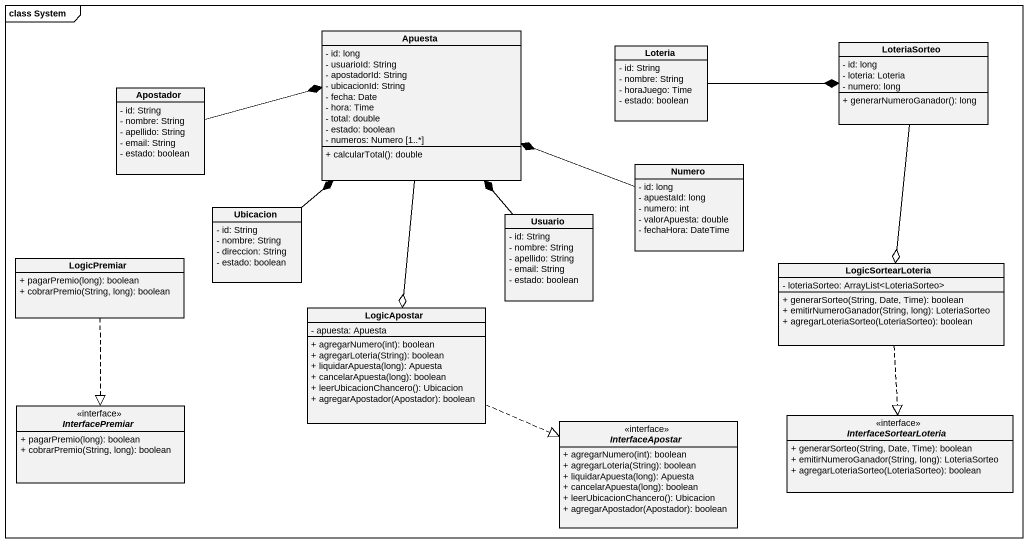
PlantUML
@startuml
mainframe class System
hide circle
hide empty members
skinparam classAttributeIconSize 0
class Apuesta {
  - id: long
  - usuarioId: String
  - apostadorId: String
  - ubicacionId: String
  - fecha: Date
  - hora: Time
  - total: double
  - estado: boolean
  - numeros: Numero [1..*]
  + calcularTotal(): double
}
class Loteria {
  - id: String
  - nombre: String
  - horaJuego: Time
  - estado: boolean
}
class LoteriaSorteo {
  - id: long
  - loteria: Loteria
  - numero: long
  + generarNumeroGanador(): long
}
class Apostador {
  - id: String
  - nombre: String
  - apellido: String
  - email: String
  - estado: boolean
}
class Numero {
  - id: long
  - apuestaId: long
  - numero: int
  - valorApuesta: double
  - fechaHora: DateTime
}
class Ubicacion {
  - id: String
  - nombre: String
  - direccion: String
  - estado: boolean
}
class Usuario {
  - id: String
  - nombre: String
  - apellido: String
  - email: String
  - estado: boolean
}
class LogicPremiar {
  + pagarPremio(long): boolean
  + cobrarPremio(String, long): boolean
}
class LogicSortearLoteria {
  - loteriaSorteo: ArrayList<LoteriaSorteo>
  + generarSorteo(String, Date, Time): boolean
  + emitirNumeroGanador(String, long): LoteriaSorteo
  + agregarLoteriaSorteo(LoteriaSorteo): boolean
}
class LogicApostar {
  - apuesta: Apuesta
  + agregarNumero(int): boolean
  + agregarLoteria(String): boolean
  + liquidarApuesta(long): Apuesta
  + cancelarApuesta(long): boolean
  + leerUbicacionChancero(): Ubicacion
  + agregarApostador(Apostador): boolean
}
interface InterfacePremiar <<interface>> {
  + pagarPremio(long): boolean
  + cobrarPremio(String, long): boolean
}
interface InterfaceSortearLoteria {
  + generarSorteo(String, Date, Time): boolean
  + emitirNumeroGanador(String, long): LoteriaSorteo
  + agregarLoteriaSorteo(LoteriaSorteo): boolean
}
interface InterfaceApostar {
  + agregarNumero(int): boolean
  + agregarLoteria(String): boolean
  + liquidarApuesta(long): Apuesta
  + cancelarApuesta(long): boolean
  + leerUbicacionChancero(): Ubicacion
  + agregarApostador(Apostador): boolean
}
Apuesta --o LogicApostar
Loteria -right-* LoteriaSorteo
LoteriaSorteo --o LogicSortearLoteria
Apostador -right-* Apuesta
Numero -left-* Apuesta
Ubicacion -up-* Apuesta
Usuario -up-* Apuesta
LogicPremiar ..|> InterfacePremiar
LogicSortearLoteria ..|> InterfaceSortearLoteria
LogicApostar .right.|> InterfaceApostar
@enduml
